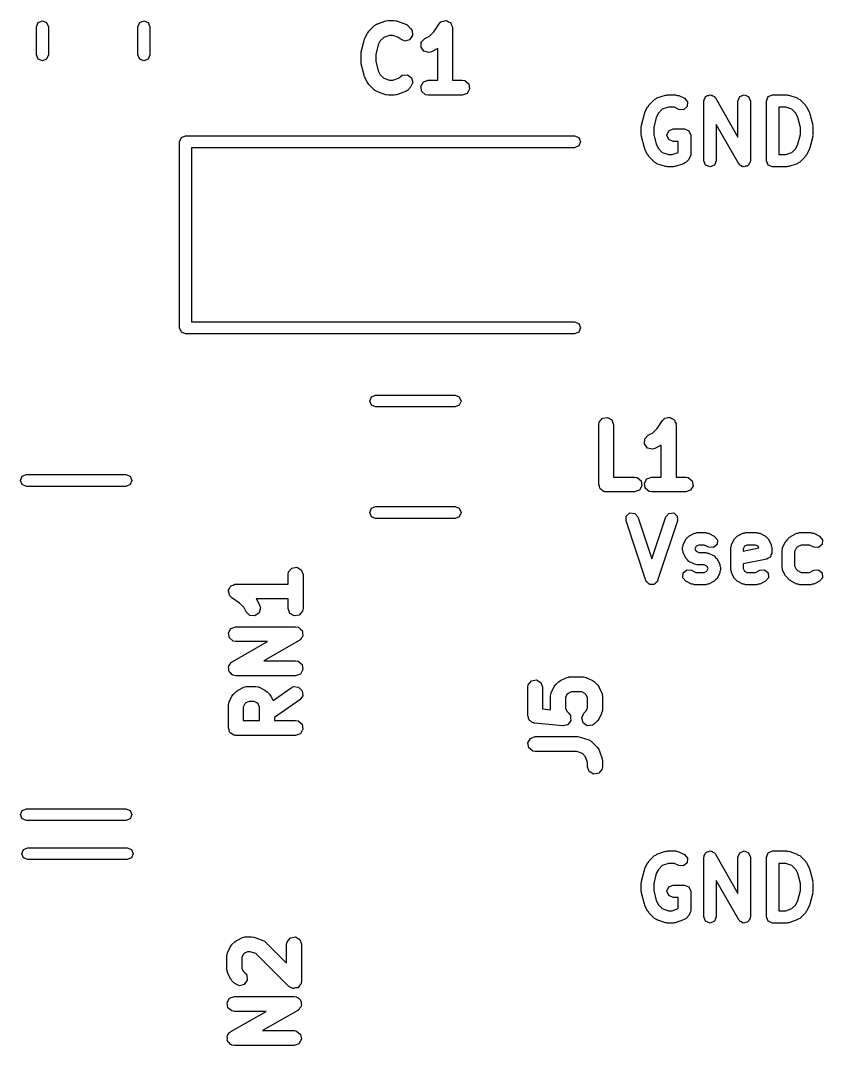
# Model space of a CAD drawing. Extents: x 83.4 to 116.6, y -116.6 to -83.4.
# Drawn here: x 106.9 to 114.96, y -102.56 to -92.26 of the extents above; entities that cross this region are included whole.
import ezdxf

# ---------------------------------------------------------------- set-up
doc = ezdxf.new("R2010")
doc.units = 0
doc.layers.add('BLACK', color=7, linetype='CONTINUOUS')

msp = doc.modelspace()

# ---------------------------------------------------------------- linework, layer by layer
at = {"layer": 'BLACK', "linetype": 'CONTINUOUS'}
for p, q in [((107.058, -92.3261), (107.075, -92.2836)), ((107.075, -92.2836), (107.118, -92.2661)), ((107.118, -92.2661), (107.16, -92.2836)), ((107.16, -92.2836), (107.178, -92.3261)), ((108.078, -92.3261), (108.095, -92.2836)), ((108.095, -92.2836), (108.138, -92.2661)), ((108.138, -92.2661), (108.18, -92.2836)), ((108.18, -92.2836), (108.198, -92.3261)), ((110.456, -92.3129), (110.477, -92.2979)), ((110.477, -92.2979), (110.482, -92.2976)), ((110.482, -92.2976), (110.485, -92.2948)), ((110.485, -92.2948), (110.571, -92.2662)), ((110.571, -92.2662), (110.593, -92.2629)), ((110.593, -92.2629), (110.595, -92.2623)), ((110.595, -92.2623), (110.652, -92.2623)), ((110.652, -92.2623), (110.674, -92.2662)), ((110.674, -92.2662), (110.676, -92.2662)), ((110.676, -92.2662), (110.761, -92.2948)), ((110.761, -92.2948), (110.784, -92.3072)), ((111.051, -92.3753), (111.104, -92.2957)), ((111.104, -92.2957), (111.122, -92.2769)), ((111.122, -92.2769), (111.126, -92.2757)), ((111.126, -92.2757), (111.129, -92.2724)), ((111.129, -92.2724), (111.15, -92.2686)), ((111.15, -92.2686), (111.171, -92.2625)), ((111.171, -92.2625), (111.175, -92.2642)), ((111.175, -92.2642), (111.179, -92.2635)), ((111.179, -92.2635), (111.198, -92.2744)), ((111.198, -92.2744), (111.218, -92.2831)), ((111.218, -92.2831), (111.22, -92.287)), ((111.22, -92.287), (111.224, -92.2891)), ((111.224, -92.2891), (111.231, -92.3096)), ((107.058, -92.6072), (107.058, -92.3261)), ((107.178, -92.3261), (107.178, -92.6072)), ((108.078, -92.6072), (108.078, -92.3261)), ((108.198, -92.3261), (108.198, -92.6072)), ((110.356, -92.4467), (110.385, -92.3895)), ((110.385, -92.3895), (110.398, -92.3715)), ((110.398, -92.3715), (110.399, -92.37)), ((110.399, -92.37), (110.456, -92.3129)), ((110.784, -92.3072), (110.787, -92.311)), ((110.787, -92.311), (110.791, -92.3129)), ((110.791, -92.3129), (110.819, -92.3415)), ((110.819, -92.3415), (110.834, -92.3628)), ((110.834, -92.3628), (110.839, -92.4139)), ((111.008, -92.4186), (111.051, -92.3753)), ((111.231, -92.3096), (111.241, -92.3291)), ((111.241, -92.3291), (111.24, -92.3333)), ((111.24, -92.3333), (111.241, -92.3374)), ((111.241, -92.3374), (111.241, -92.8623)), ((110.322, -92.5763), (110.351, -92.462)), ((110.351, -92.462), (110.356, -92.4502)), ((110.356, -92.4502), (110.356, -92.4467)), ((110.494, -92.5064), (110.47, -92.6037)), ((110.514, -92.4675), (110.494, -92.5064)), ((110.55, -92.4315), (110.514, -92.4675)), ((110.607, -92.4123), (110.55, -92.4315)), ((110.64, -92.4123), (110.607, -92.4123)), ((110.697, -92.4315), (110.64, -92.4123)), ((110.713, -92.4475), (110.697, -92.4315)), ((110.76, -92.4692), (110.713, -92.4475)), ((110.809, -92.4559), (110.76, -92.4692)), ((110.839, -92.4139), (110.809, -92.4559)), ((110.923, -92.5302), (110.926, -92.479)), ((110.926, -92.479), (110.961, -92.4417)), ((110.961, -92.4417), (111.008, -92.4186)), ((107.075, -92.6497), (107.058, -92.6072)), ((107.178, -92.6072), (107.16, -92.6497)), ((108.095, -92.6497), (108.078, -92.6072)), ((108.198, -92.6072), (108.18, -92.6497)), ((110.32, -92.5945), (110.322, -92.5798)), ((110.32, -92.6802), (110.32, -92.5945)), ((110.322, -92.5798), (110.322, -92.5763)), ((110.47, -92.6037), (110.47, -92.671)), ((110.953, -92.5714), (110.923, -92.5302)), ((111.003, -92.5833), (110.953, -92.5714)), ((111.028, -92.5759), (111.003, -92.5833)), ((111.085, -92.5473), (111.028, -92.5759)), ((111.087, -92.5461), (111.085, -92.5473)), ((111.091, -92.5429), (111.087, -92.5461)), ((111.091, -92.8623), (111.091, -92.5429)), ((107.118, -92.6672), (107.075, -92.6497)), ((107.16, -92.6497), (107.118, -92.6672)), ((108.138, -92.6672), (108.095, -92.6497)), ((108.18, -92.6497), (108.138, -92.6672)), ((110.321, -92.6835), (110.32, -92.6802)), ((110.322, -92.6984), (110.321, -92.6835)), ((110.351, -92.8127), (110.322, -92.6984)), ((110.47, -92.671), (110.494, -92.7683)), ((110.353, -92.8156), (110.351, -92.8127)), ((110.356, -92.828), (110.353, -92.8156)), ((110.494, -92.7683), (110.514, -92.8072)), ((110.514, -92.8072), (110.55, -92.8432)), ((110.713, -92.8272), (110.735, -92.8122)), ((110.735, -92.8122), (110.786, -92.8078)), ((110.786, -92.8078), (110.828, -92.8372)), ((110.385, -92.8852), (110.356, -92.828)), ((110.386, -92.8863), (110.385, -92.8852)), ((110.399, -92.9047), (110.386, -92.8863)), ((110.456, -92.9618), (110.399, -92.9047)), ((110.55, -92.8432), (110.607, -92.8623)), ((110.607, -92.8623), (110.64, -92.8623)), ((110.64, -92.8623), (110.697, -92.8432)), ((110.697, -92.8432), (110.713, -92.8272)), ((110.841, -92.8867), (110.819, -92.9332)), ((110.828, -92.8372), (110.841, -92.8867)), ((110.921, -92.9243), (110.947, -92.8799)), ((110.947, -92.8799), (110.995, -92.8623)), ((110.995, -92.8623), (111.091, -92.8623)), ((111.241, -92.8623), (111.338, -92.8623)), ((111.338, -92.8623), (111.363, -92.8669)), ((111.363, -92.8669), (111.403, -92.8999)), ((111.403, -92.8999), (111.412, -92.9504)), ((110.46, -92.9637), (110.456, -92.9618)), ((110.462, -92.9675), (110.46, -92.9637)), ((110.485, -92.9799), (110.462, -92.9675)), ((110.571, -93.0085), (110.485, -92.9799)), ((110.573, -93.0085), (110.571, -93.0085)), ((110.595, -93.0123), (110.573, -93.0085)), ((110.652, -93.0123), (110.595, -93.0123)), ((110.653, -93.0118), (110.652, -93.0123)), ((110.676, -93.0085), (110.653, -93.0118)), ((110.761, -92.9799), (110.676, -93.0085)), ((110.765, -92.9771), (110.761, -92.9799)), ((110.769, -92.9768), (110.765, -92.9771)), ((110.791, -92.9618), (110.769, -92.9768)), ((110.819, -92.9332), (110.791, -92.9618)), ((110.93, -92.9748), (110.921, -92.9243)), ((110.969, -93.0078), (110.93, -92.9748)), ((110.995, -93.0123), (110.969, -93.0078)), ((111.338, -93.0123), (110.995, -93.0123)), ((111.386, -92.9948), (111.338, -93.0123)), ((111.412, -92.9504), (111.386, -92.9948)), ((113.295, -93.0407), (113.38, -93.0121)), ((113.38, -93.0121), (113.39, -93.0129)), ((113.39, -93.0129), (113.4, -93.0089)), ((113.4, -93.0089), (113.486, -93.0089)), ((113.486, -93.0089), (113.499, -93.0145)), ((113.499, -93.0145), (113.514, -93.0155)), ((113.514, -93.0155), (113.571, -93.0441)), ((113.784, -93.0272), (113.792, -93.0239)), ((113.792, -93.0239), (113.798, -93.0172)), ((113.798, -93.0172), (113.814, -93.0151)), ((113.814, -93.0151), (113.829, -93.0089)), ((113.829, -93.0089), (113.837, -93.0122)), ((113.837, -93.0122), (113.845, -93.0111)), ((113.845, -93.0111), (113.858, -93.021)), ((113.858, -93.021), (113.873, -93.0272)), ((114.127, -93.0272), (114.171, -93.0089)), ((114.171, -93.0089), (114.216, -93.0272)), ((114.413, -93.0272), (114.457, -93.0089)), ((114.457, -93.0089), (114.6, -93.0089)), ((114.6, -93.0089), (114.61, -93.0129)), ((114.61, -93.0129), (114.62, -93.0121)), ((114.62, -93.0121), (114.705, -93.0407)), ((113.201, -93.1292), (113.209, -93.1225)), ((113.209, -93.1225), (113.213, -93.1129)), ((113.213, -93.1129), (113.27, -93.0558)), ((113.27, -93.0558), (113.284, -93.0502)), ((113.284, -93.0502), (113.295, -93.0407)), ((113.571, -93.0441), (113.602, -93.0802)), ((113.602, -93.0802), (113.599, -93.128)), ((113.766, -93.0714), (113.769, -93.0635)), ((113.766, -93.6714), (113.766, -93.0714)), ((113.768, -93.055), (113.778, -93.0422)), ((113.769, -93.0635), (113.768, -93.055)), ((113.778, -93.0422), (113.784, -93.0272)), ((113.873, -93.0272), (113.876, -93.0352)), ((113.876, -93.0352), (113.883, -93.0404)), ((113.883, -93.0404), (114.109, -93.4361)), ((114.109, -93.0714), (114.127, -93.0272)), ((114.109, -93.4361), (114.109, -93.0714)), ((114.216, -93.0272), (114.234, -93.0714)), ((114.234, -93.0714), (114.234, -93.6714)), ((114.395, -93.0714), (114.413, -93.0272)), ((114.395, -93.6714), (114.395, -93.0714)), ((114.705, -93.0407), (114.716, -93.0502)), ((114.716, -93.0502), (114.73, -93.0558)), ((114.73, -93.0558), (114.787, -93.1129)), ((114.787, -93.1129), (114.791, -93.1225)), ((114.791, -93.1225), (114.799, -93.1292)), ((113.139, -93.3134), (113.168, -93.1991)), ((113.168, -93.1991), (113.172, -93.1934)), ((113.172, -93.1934), (113.173, -93.1863)), ((113.173, -93.1863), (113.201, -93.1292)), ((113.309, -93.1942), (113.288, -93.2361)), ((113.348, -93.1546), (113.309, -93.1942)), ((113.41, -93.1339), (113.348, -93.1546)), ((113.471, -93.1339), (113.41, -93.1339)), ((113.515, -93.1559), (113.471, -93.1339)), ((113.563, -93.1593), (113.515, -93.1559)), ((113.599, -93.128), (113.563, -93.1593)), ((114.52, -93.1339), (114.52, -93.6089)), ((114.59, -93.1339), (114.52, -93.1339)), ((114.652, -93.1546), (114.59, -93.1339)), ((114.691, -93.1942), (114.652, -93.1546)), ((114.712, -93.2361), (114.691, -93.1942)), ((114.799, -93.1292), (114.827, -93.1863)), ((114.827, -93.1863), (114.828, -93.1934)), ((114.828, -93.1934), (114.832, -93.1991)), ((114.832, -93.1991), (114.861, -93.3134)), ((113.137, -93.3286), (113.141, -93.3212)), ((113.137, -93.4143), (113.137, -93.3286)), ((113.141, -93.3212), (113.139, -93.3134)), ((113.288, -93.2361), (113.262, -93.3363)), ((114.117, -93.7024), (113.891, -93.3068)), ((113.891, -93.3068), (113.891, -93.6714)), ((114.737, -93.3363), (114.712, -93.2361)), ((114.861, -93.3134), (114.859, -93.3212)), ((114.859, -93.3212), (114.862, -93.3286)), ((114.862, -93.3286), (114.862, -93.4143)), ((108.514, -93.4385), (108.556, -93.4209)), ((108.556, -93.4209), (112.466, -93.4209)), ((112.466, -93.4209), (112.509, -93.4385)), ((113.141, -93.4216), (113.137, -93.4143)), ((113.139, -93.4294), (113.141, -93.4216)), ((113.168, -93.5437), (113.139, -93.4294)), ((113.262, -93.3363), (113.262, -93.4066)), ((113.262, -93.4066), (113.288, -93.5068)), ((113.395, -93.4143), (113.413, -93.3701)), ((113.413, -93.4585), (113.395, -93.4143)), ((113.413, -93.3701), (113.457, -93.3518)), ((113.457, -93.3518), (113.571, -93.3518)), ((113.571, -93.3518), (113.616, -93.3701)), ((113.616, -93.3701), (113.634, -93.4143)), ((113.634, -93.4143), (113.634, -93.6143)), ((114.712, -93.5068), (114.737, -93.4066)), ((114.737, -93.4066), (114.737, -93.3363)), ((114.861, -93.4294), (114.832, -93.5437)), ((114.862, -93.4143), (114.859, -93.4216)), ((114.859, -93.4216), (114.861, -93.4294)), ((108.496, -93.4809), (108.514, -93.4385)), ((108.496, -95.3509), (108.496, -93.4809)), ((112.509, -93.5233), (112.466, -93.5409)), ((112.509, -93.4385), (112.526, -93.4809)), ((112.526, -93.4809), (112.509, -93.5233)), ((113.288, -93.5068), (113.309, -93.5487)), ((113.457, -93.4768), (113.413, -93.4585)), ((113.509, -93.4768), (113.457, -93.4768)), ((113.509, -93.5883), (113.509, -93.4768)), ((114.691, -93.5487), (114.712, -93.5068)), ((112.466, -93.5409), (108.616, -93.5409)), ((108.616, -93.5409), (108.616, -95.2909)), ((113.172, -93.5494), (113.168, -93.5437)), ((113.173, -93.5565), (113.172, -93.5494)), ((113.201, -93.6137), (113.173, -93.5565)), ((113.209, -93.6204), (113.201, -93.6137)), ((113.213, -93.6299), (113.209, -93.6204)), ((113.27, -93.6871), (113.213, -93.6299)), ((113.309, -93.5487), (113.348, -93.5882)), ((113.348, -93.5882), (113.41, -93.6089)), ((113.41, -93.6089), (113.447, -93.6089)), ((113.447, -93.6089), (113.509, -93.5883)), ((113.629, -93.6272), (113.616, -93.6585)), ((113.634, -93.6143), (113.629, -93.6272)), ((114.52, -93.6089), (114.59, -93.6089)), ((114.59, -93.6089), (114.652, -93.5882)), ((114.652, -93.5882), (114.691, -93.5487)), ((114.787, -93.6299), (114.73, -93.6871)), ((114.791, -93.6204), (114.787, -93.6299)), ((114.799, -93.6137), (114.791, -93.6204)), ((114.827, -93.5565), (114.799, -93.6137)), ((114.828, -93.5494), (114.827, -93.5565)), ((114.832, -93.5437), (114.828, -93.5494)), ((113.284, -93.6926), (113.27, -93.6871)), ((113.295, -93.7021), (113.284, -93.6926)), ((113.38, -93.7307), (113.295, -93.7021)), ((113.39, -93.73), (113.38, -93.7307)), ((113.4, -93.7339), (113.39, -93.73)), ((113.457, -93.7339), (113.4, -93.7339)), ((113.467, -93.73), (113.457, -93.7339)), ((113.477, -93.7307), (113.467, -93.73)), ((113.563, -93.7021), (113.477, -93.7307)), ((113.574, -93.6926), (113.563, -93.7021)), ((113.587, -93.687), (113.574, -93.6926)), ((113.616, -93.6585), (113.587, -93.687)), ((113.784, -93.7156), (113.766, -93.6714)), ((113.829, -93.7339), (113.784, -93.7156)), ((113.873, -93.7156), (113.829, -93.7339)), ((113.891, -93.6714), (113.873, -93.7156)), ((114.124, -93.7077), (114.117, -93.7024)), ((114.127, -93.7156), (114.124, -93.7077)), ((114.142, -93.7218), (114.127, -93.7156)), ((114.155, -93.7317), (114.142, -93.7218)), ((114.163, -93.7306), (114.155, -93.7317)), ((114.171, -93.7339), (114.163, -93.7306)), ((114.186, -93.7277), (114.171, -93.7339)), ((114.202, -93.7257), (114.186, -93.7277)), ((114.208, -93.7189), (114.202, -93.7257)), ((114.216, -93.7156), (114.208, -93.7189)), ((114.222, -93.7007), (114.216, -93.7156)), ((114.232, -93.6879), (114.222, -93.7007)), ((114.234, -93.6714), (114.231, -93.6794)), ((114.231, -93.6794), (114.232, -93.6879)), ((114.413, -93.7156), (114.395, -93.6714)), ((114.457, -93.7339), (114.413, -93.7156)), ((114.6, -93.7339), (114.457, -93.7339)), ((114.61, -93.73), (114.6, -93.7339)), ((114.62, -93.7307), (114.61, -93.73)), ((114.705, -93.7021), (114.62, -93.7307)), ((114.716, -93.6926), (114.705, -93.7021)), ((114.73, -93.6871), (114.716, -93.6926)), ((108.514, -95.3933), (108.496, -95.3509)), ((108.556, -95.4109), (108.514, -95.3933)), ((108.616, -95.2909), (112.466, -95.2909)), ((112.466, -95.2909), (112.509, -95.3085)), ((112.509, -95.3933), (112.466, -95.4109)), ((112.509, -95.3085), (112.526, -95.3509)), ((112.526, -95.3509), (112.509, -95.3933)), ((112.466, -95.4109), (108.556, -95.4109)), ((110.407, -96.0866), (110.424, -96.0442)), ((110.424, -96.129), (110.407, -96.0866)), ((110.424, -96.0442), (110.467, -96.0266)), ((110.467, -96.0266), (111.266, -96.0266)), ((111.266, -96.0266), (111.308, -96.0442)), ((111.308, -96.0442), (111.326, -96.0866)), ((111.326, -96.0866), (111.308, -96.129)), ((110.467, -96.1466), (110.424, -96.129)), ((111.266, -96.1466), (110.467, -96.1466)), ((111.308, -96.129), (111.266, -96.1466)), ((112.709, -96.3254), (112.714, -96.2997)), ((112.714, -96.2997), (112.747, -96.2604)), ((112.747, -96.2604), (112.797, -96.2515)), ((112.797, -96.2515), (112.842, -96.2772)), ((112.842, -96.2772), (112.859, -96.3254)), ((113.297, -96.3633), (113.35, -96.2838)), ((113.35, -96.2838), (113.368, -96.2649)), ((113.368, -96.2649), (113.373, -96.2637)), ((113.373, -96.2637), (113.375, -96.2604)), ((113.375, -96.2604), (113.397, -96.2566)), ((113.397, -96.2566), (113.418, -96.2505)), ((113.418, -96.2505), (113.422, -96.2523)), ((113.422, -96.2523), (113.426, -96.2515)), ((113.426, -96.2515), (113.445, -96.2624)), ((113.445, -96.2624), (113.465, -96.2711)), ((113.465, -96.2711), (113.467, -96.275)), ((113.467, -96.275), (113.47, -96.2772)), ((113.47, -96.2772), (113.478, -96.2976)), ((113.478, -96.2976), (113.487, -96.3171)), ((113.487, -96.3171), (113.486, -96.3213)), ((112.709, -96.9254), (112.709, -96.3254)), ((112.859, -96.3254), (112.859, -96.8504)), ((113.208, -96.4297), (113.254, -96.4066)), ((113.254, -96.4066), (113.297, -96.3633)), ((113.486, -96.3213), (113.488, -96.3254)), ((113.488, -96.3254), (113.488, -96.8504)), ((113.17, -96.5182), (113.173, -96.467)), ((113.2, -96.5594), (113.17, -96.5182)), ((113.173, -96.467), (113.208, -96.4297)), ((113.25, -96.5713), (113.2, -96.5594)), ((113.275, -96.5639), (113.25, -96.5713)), ((113.332, -96.5353), (113.275, -96.5639)), ((113.333, -96.5341), (113.332, -96.5353)), ((113.338, -96.5309), (113.333, -96.5341)), ((113.338, -96.8504), (113.338, -96.5309)), ((106.915, -96.8418), (106.957, -96.8243)), ((106.957, -96.8243), (107.957, -96.8243)), ((107.957, -96.8243), (108, -96.8418)), ((106.897, -96.8843), (106.915, -96.8418)), ((106.915, -96.9267), (106.897, -96.8843)), ((106.957, -96.9443), (106.915, -96.9267)), ((108, -96.9267), (107.957, -96.9443)), ((108, -96.8418), (108.017, -96.8843)), ((108.017, -96.8843), (108, -96.9267)), ((112.716, -96.9437), (112.709, -96.9254)), ((112.859, -96.8504), (113.07, -96.8504)), ((113.07, -96.8504), (113.096, -96.8549)), ((113.096, -96.8549), (113.135, -96.8879)), ((113.144, -96.9384), (113.118, -96.9828)), ((113.135, -96.8879), (113.144, -96.9384)), ((113.168, -96.9123), (113.193, -96.8679)), ((113.177, -96.9629), (113.168, -96.9123)), ((113.193, -96.8679), (113.241, -96.8504)), ((113.241, -96.8504), (113.338, -96.8504)), ((113.488, -96.8504), (113.584, -96.8504)), ((113.584, -96.8504), (113.61, -96.8549)), ((113.61, -96.8549), (113.649, -96.8879)), ((113.658, -96.9384), (113.633, -96.9828)), ((113.649, -96.8879), (113.658, -96.9384)), ((107.957, -96.9443), (106.957, -96.9443)), ((112.719, -96.9629), (112.716, -96.9437)), ((112.725, -96.9672), (112.719, -96.9629)), ((112.727, -96.9736), (112.725, -96.9672)), ((112.744, -96.9833), (112.727, -96.9736)), ((112.759, -96.9958), (112.744, -96.9833)), ((112.768, -96.9976), (112.759, -96.9958)), ((112.771, -96.9992), (112.768, -96.9976)), ((112.775, -96.9986), (112.771, -96.9992)), ((112.784, -97.0004), (112.775, -96.9986)), ((113.07, -97.0004), (112.784, -97.0004)), ((113.118, -96.9828), (113.07, -97.0004)), ((113.216, -96.9958), (113.177, -96.9629)), ((113.241, -97.0004), (113.216, -96.9958)), ((113.584, -97.0004), (113.241, -97.0004)), ((113.633, -96.9828), (113.584, -97.0004)), ((110.407, -97.2066), (110.424, -97.1642)), ((110.424, -97.249), (110.407, -97.2066)), ((110.424, -97.1642), (110.467, -97.1466)), ((110.467, -97.1466), (111.266, -97.1466)), ((111.266, -97.1466), (111.308, -97.1642)), ((111.308, -97.1642), (111.326, -97.2066)), ((111.326, -97.2066), (111.308, -97.249)), ((112.984, -97.2912), (112.987, -97.2435)), ((112.987, -97.2435), (113.023, -97.2121)), ((113.023, -97.2121), (113.071, -97.2155)), ((113.071, -97.2155), (113.102, -97.2517)), ((113.384, -97.2517), (113.415, -97.2155)), ((113.415, -97.2155), (113.463, -97.2121)), ((113.463, -97.2121), (113.499, -97.2435)), ((113.499, -97.2435), (113.502, -97.2912)), ((110.467, -97.2666), (110.424, -97.249)), ((111.266, -97.2666), (110.467, -97.2666)), ((111.308, -97.249), (111.266, -97.2666)), ((113.184, -97.8912), (112.984, -97.2912)), ((113.102, -97.2517), (113.243, -97.6738)), ((113.243, -97.6738), (113.384, -97.2517)), ((113.502, -97.2912), (113.302, -97.8912)), ((113.602, -97.4591), (113.615, -97.4441)), ((113.615, -97.4441), (113.672, -97.4155)), ((113.672, -97.4155), (113.687, -97.4145)), ((113.687, -97.4145), (113.7, -97.4089)), ((113.7, -97.4089), (113.786, -97.4089)), ((113.786, -97.4089), (113.799, -97.4145)), ((113.799, -97.4145), (113.814, -97.4155)), ((113.814, -97.4155), (113.871, -97.4441)), ((113.871, -97.4441), (113.902, -97.4802)), ((114.088, -97.4591), (114.101, -97.4441)), ((114.101, -97.4441), (114.158, -97.4155)), ((114.158, -97.4155), (114.172, -97.4145)), ((114.172, -97.4145), (114.186, -97.4089)), ((114.186, -97.4089), (114.3, -97.4089)), ((114.3, -97.4089), (114.313, -97.4145)), ((114.313, -97.4145), (114.328, -97.4155)), ((114.328, -97.4155), (114.385, -97.4441)), ((114.385, -97.4441), (114.398, -97.4591)), ((114.627, -97.4558), (114.637, -97.4519)), ((114.637, -97.4519), (114.643, -97.4441)), ((114.643, -97.4441), (114.701, -97.4155)), ((114.701, -97.4155), (114.715, -97.4145)), ((114.715, -97.4145), (114.729, -97.4089)), ((114.729, -97.4089), (114.843, -97.4089)), ((114.843, -97.4089), (114.856, -97.4145)), ((114.856, -97.4145), (114.871, -97.4155)), ((114.871, -97.4155), (114.928, -97.4441)), ((114.928, -97.4441), (114.959, -97.4802)), ((113.552, -97.5571), (113.557, -97.5437)), ((113.557, -97.5437), (113.558, -97.5292)), ((113.558, -97.5292), (113.587, -97.472)), ((113.587, -97.472), (113.602, -97.4591)), ((113.689, -97.5466), (113.677, -97.5714)), ((113.715, -97.5339), (113.689, -97.5466)), ((113.771, -97.5339), (113.715, -97.5339)), ((113.815, -97.5559), (113.771, -97.5339)), ((113.863, -97.5593), (113.815, -97.5559)), ((113.899, -97.528), (113.863, -97.5593)), ((113.902, -97.4802), (113.899, -97.528)), ((114.037, -97.5571), (114.043, -97.5437)), ((114.043, -97.5437), (114.044, -97.5292)), ((114.044, -97.5292), (114.073, -97.472)), ((114.073, -97.472), (114.088, -97.4591)), ((114.175, -97.5466), (114.162, -97.5719)), ((114.2, -97.5339), (114.175, -97.5466)), ((114.285, -97.5339), (114.2, -97.5339)), ((114.311, -97.5466), (114.285, -97.5339)), ((114.319, -97.5639), (114.311, -97.5466)), ((114.398, -97.4591), (114.413, -97.472)), ((114.413, -97.472), (114.442, -97.5292)), ((114.442, -97.5292), (114.443, -97.5437)), ((114.443, -97.5437), (114.448, -97.5571)), ((114.558, -97.5578), (114.587, -97.5006)), ((114.587, -97.5006), (114.595, -97.4939)), ((114.595, -97.4939), (114.599, -97.4844)), ((114.599, -97.4844), (114.627, -97.4558)), ((114.708, -97.5514), (114.694, -97.5656)), ((114.743, -97.5339), (114.708, -97.5514)), ((114.828, -97.5339), (114.743, -97.5339)), ((114.872, -97.5559), (114.828, -97.5339)), ((114.92, -97.5593), (114.872, -97.5559)), ((114.956, -97.528), (114.92, -97.5593)), ((114.959, -97.4802), (114.956, -97.528)), ((113.552, -97.5857), (113.552, -97.5571)), ((113.557, -97.5992), (113.552, -97.5857)), ((113.558, -97.6137), (113.557, -97.5992)), ((113.587, -97.6708), (113.558, -97.6137)), ((113.677, -97.5714), (113.689, -97.5963)), ((113.689, -97.5963), (113.715, -97.6089)), ((113.715, -97.6089), (113.786, -97.6089)), ((113.786, -97.6089), (113.799, -97.6145)), ((113.799, -97.6145), (113.814, -97.6155)), ((113.814, -97.6155), (113.871, -97.6441)), ((113.871, -97.6441), (113.884, -97.6591)), ((113.884, -97.6591), (113.899, -97.672)), ((114.037, -97.7857), (114.037, -97.5571)), ((114.162, -97.5952), (114.319, -97.5639)), ((114.162, -97.5719), (114.162, -97.5952)), ((114.43, -97.6585), (114.413, -97.6654)), ((114.432, -97.6525), (114.43, -97.6585)), ((114.438, -97.649), (114.432, -97.6525)), ((114.441, -97.6311), (114.438, -97.649)), ((114.448, -97.6143), (114.441, -97.6311)), ((114.448, -97.5571), (114.448, -97.6143)), ((114.552, -97.5857), (114.557, -97.5723)), ((114.552, -97.7571), (114.552, -97.5857)), ((114.557, -97.5723), (114.558, -97.5578)), ((114.694, -97.5656), (114.677, -97.6005)), ((114.677, -97.6005), (114.677, -97.7424)), ((109.624, -97.765), (109.675, -97.7561)), ((109.675, -97.7561), (109.719, -97.7818)), ((113.602, -97.6838), (113.587, -97.6708)), ((113.615, -97.6988), (113.602, -97.6838)), ((113.672, -97.7273), (113.615, -97.6988)), ((113.687, -97.7284), (113.672, -97.7273)), ((113.7, -97.7339), (113.687, -97.7284)), ((113.771, -97.7339), (113.7, -97.7339)), ((113.796, -97.7466), (113.771, -97.7339)), ((113.809, -97.7714), (113.796, -97.7466)), ((113.899, -97.672), (113.927, -97.7292)), ((113.927, -97.7292), (113.928, -97.7437)), ((113.928, -97.7437), (113.934, -97.7571)), ((113.934, -97.7571), (113.934, -97.7857)), ((114.398, -97.6756), (114.162, -97.7227)), ((114.162, -97.7227), (114.162, -97.771)), ((114.413, -97.6654), (114.398, -97.6756)), ((114.557, -97.7706), (114.552, -97.7571)), ((114.677, -97.7424), (114.694, -97.7773)), ((109.587, -97.83), (109.591, -97.8043)), ((109.587, -97.9264), (109.587, -97.83)), ((109.591, -97.8043), (109.624, -97.765)), ((109.719, -97.7818), (109.737, -97.83)), ((109.737, -97.83), (109.737, -98.1728)), ((113.555, -97.8626), (113.558, -97.8149)), ((113.586, -97.8988), (113.555, -97.8626)), ((113.558, -97.8149), (113.595, -97.7836)), ((113.595, -97.7836), (113.642, -97.787)), ((113.642, -97.787), (113.686, -97.8089)), ((113.686, -97.8089), (113.771, -97.8089)), ((113.771, -97.8089), (113.796, -97.7963)), ((113.796, -97.7963), (113.809, -97.7714)), ((113.927, -97.8137), (113.899, -97.8708)), ((113.928, -97.7992), (113.927, -97.8137)), ((113.934, -97.7857), (113.928, -97.7992)), ((114.043, -97.7992), (114.037, -97.7857)), ((114.044, -97.8137), (114.043, -97.7992)), ((114.073, -97.8708), (114.044, -97.8137)), ((114.162, -97.771), (114.175, -97.7963)), ((114.175, -97.7963), (114.2, -97.8089)), ((114.2, -97.8089), (114.285, -97.8089)), ((114.285, -97.8089), (114.329, -97.787)), ((114.329, -97.787), (114.377, -97.7836)), ((114.377, -97.7836), (114.413, -97.8149)), ((114.416, -97.8626), (114.385, -97.8988)), ((114.413, -97.8149), (114.416, -97.8626)), ((114.558, -97.7851), (114.557, -97.7706)), ((114.587, -97.8422), (114.558, -97.7851)), ((114.595, -97.849), (114.587, -97.8422)), ((114.599, -97.8585), (114.595, -97.849)), ((114.627, -97.8871), (114.599, -97.8585)), ((114.694, -97.7773), (114.708, -97.7915)), ((114.708, -97.7915), (114.743, -97.8089)), ((114.743, -97.8089), (114.828, -97.8089)), ((114.828, -97.8089), (114.872, -97.787)), ((114.872, -97.787), (114.92, -97.7836)), ((114.92, -97.7836), (114.956, -97.8149)), ((114.959, -97.8626), (114.928, -97.8988)), ((114.956, -97.8149), (114.959, -97.8626)), ((108.999, -97.9695), (109.007, -97.9496)), ((109.007, -97.9496), (109.011, -97.9477)), ((109.011, -97.9477), (109.013, -97.9439)), ((109.013, -97.9439), (109.034, -97.9365)), ((109.034, -97.9365), (109.053, -97.9268)), ((109.053, -97.9268), (109.058, -97.9279)), ((109.058, -97.9279), (109.062, -97.9264)), ((109.062, -97.9264), (109.587, -97.9264)), ((113.187, -97.8947), (113.184, -97.8912)), ((113.187, -97.8994), (113.187, -97.8947)), ((113.202, -97.9124), (113.187, -97.8994)), ((113.215, -97.9273), (113.202, -97.9124)), ((113.22, -97.9277), (113.215, -97.9273)), ((113.223, -97.9307), (113.22, -97.9277)), ((113.243, -97.9293), (113.223, -97.9307)), ((113.263, -97.9307), (113.243, -97.9293)), ((113.266, -97.9277), (113.263, -97.9307)), ((113.271, -97.9273), (113.266, -97.9277)), ((113.284, -97.9124), (113.271, -97.9273)), ((113.299, -97.8994), (113.284, -97.9124)), ((113.302, -97.8912), (113.299, -97.8947)), ((113.299, -97.8947), (113.299, -97.8994)), ((113.643, -97.9273), (113.586, -97.8988)), ((113.658, -97.9284), (113.643, -97.9273)), ((113.671, -97.9339), (113.658, -97.9284)), ((113.786, -97.9339), (113.671, -97.9339)), ((113.799, -97.9284), (113.786, -97.9339)), ((113.814, -97.9273), (113.799, -97.9284)), ((113.871, -97.8988), (113.814, -97.9273)), ((113.884, -97.8838), (113.871, -97.8988)), ((113.899, -97.8708), (113.884, -97.8838)), ((114.088, -97.8838), (114.073, -97.8708)), ((114.101, -97.8988), (114.088, -97.8838)), ((114.158, -97.9273), (114.101, -97.8988)), ((114.172, -97.9284), (114.158, -97.9273)), ((114.186, -97.9339), (114.172, -97.9284)), ((114.3, -97.9339), (114.186, -97.9339)), ((114.313, -97.9284), (114.3, -97.9339)), ((114.328, -97.9273), (114.313, -97.9284)), ((114.385, -97.8988), (114.328, -97.9273)), ((114.637, -97.891), (114.627, -97.8871)), ((114.643, -97.8988), (114.637, -97.891)), ((114.701, -97.9273), (114.643, -97.8988)), ((114.715, -97.9284), (114.701, -97.9273)), ((114.729, -97.9339), (114.715, -97.9284)), ((114.843, -97.9339), (114.729, -97.9339)), ((114.856, -97.9284), (114.843, -97.9339)), ((114.871, -97.9273), (114.856, -97.9284)), ((114.928, -97.8988), (114.871, -97.9273)), ((108.987, -97.9966), (108.989, -97.9926)), ((108.993, -98.0175), (108.987, -97.9966)), ((108.988, -97.9884), (108.999, -97.9695)), ((108.989, -97.9926), (108.988, -97.9884)), ((108.997, -98.0389), (108.993, -98.0175)), ((109, -98.0417), (108.997, -98.0389)), ((109.001, -98.0458), (109, -98.0417)), ((109.02, -98.0638), (109.001, -98.0458)), ((109.1, -98.1168), (109.02, -98.0638)), ((109.143, -98.1601), (109.1, -98.1168)), ((109.166, -98.2064), (109.143, -98.1601)), ((109.587, -98.0764), (109.267, -98.0764)), ((109.267, -98.0764), (109.27, -98.081)), ((109.27, -98.081), (109.272, -98.0821)), ((109.272, -98.0821), (109.3, -98.1393)), ((109.308, -98.1642), (109.296, -98.2141)), ((109.3, -98.1393), (109.308, -98.1642)), ((109.587, -98.1728), (109.587, -98.0764)), ((109.604, -98.221), (109.587, -98.1728)), ((109.737, -98.1728), (109.732, -98.1985)), ((109.203, -98.2416), (109.166, -98.2064)), ((109.254, -98.2447), (109.203, -98.2416)), ((109.296, -98.2141), (109.254, -98.2447)), ((109.649, -98.2467), (109.604, -98.221)), ((109.699, -98.2378), (109.649, -98.2467)), ((109.732, -98.1985), (109.699, -98.2378)), ((108.988, -98.4169), (109.013, -98.3725)), ((109.013, -98.3725), (109.062, -98.355)), ((109.062, -98.355), (109.662, -98.355)), ((109.662, -98.355), (109.687, -98.3595)), ((109.687, -98.3595), (109.693, -98.3639)), ((109.693, -98.3639), (109.699, -98.3652)), ((109.699, -98.3652), (109.712, -98.38)), ((109.712, -98.38), (109.727, -98.3925)), ((108.997, -98.4675), (108.988, -98.4169)), ((109.036, -98.5004), (108.997, -98.4675)), ((109.719, -98.4707), (109.71, -98.4874)), ((109.732, -98.4559), (109.719, -98.4707)), ((109.727, -98.3925), (109.728, -98.3993)), ((109.728, -98.3993), (109.732, -98.4046)), ((109.732, -98.4046), (109.732, -98.424)), ((109.732, -98.424), (109.735, -98.443)), ((109.735, -98.443), (109.732, -98.449)), ((109.732, -98.449), (109.732, -98.4559)), ((109.024, -98.7077), (109.379, -98.505)), ((109.062, -98.505), (109.036, -98.5004)), ((109.379, -98.505), (109.062, -98.505)), ((109.699, -98.4951), (109.344, -98.6978)), ((109.703, -98.4898), (109.699, -98.4951)), ((109.71, -98.4874), (109.703, -98.4898)), ((108.988, -98.7598), (108.991, -98.7538)), ((108.991, -98.7788), (108.988, -98.7598)), ((108.991, -98.7469), (109.004, -98.7321)), ((108.991, -98.7538), (108.991, -98.7469)), ((108.991, -98.7982), (108.991, -98.7788)), ((109.004, -98.7321), (109.013, -98.7154)), ((109.013, -98.7154), (109.02, -98.713)), ((109.02, -98.713), (109.024, -98.7077)), ((109.344, -98.6978), (109.662, -98.6978)), ((109.662, -98.6978), (109.687, -98.7023)), ((109.687, -98.7023), (109.727, -98.7353)), ((109.735, -98.7858), (109.71, -98.8303)), ((109.727, -98.7353), (109.735, -98.7858)), ((108.995, -98.8035), (108.991, -98.7982)), ((108.997, -98.8103), (108.995, -98.8035)), ((109.011, -98.8227), (108.997, -98.8103)), ((109.024, -98.8376), (109.011, -98.8227)), ((109.031, -98.8388), (109.024, -98.8376)), ((109.036, -98.8433), (109.031, -98.8388)), ((109.062, -98.8478), (109.036, -98.8433)), ((109.662, -98.8478), (109.062, -98.8478)), ((109.71, -98.8303), (109.662, -98.8478)), ((112.034, -98.8986), (112.084, -98.8897)), ((112.084, -98.8897), (112.129, -98.9154)), ((112.324, -98.8965), (112.381, -98.8679)), ((112.381, -98.8679), (112.406, -98.8605)), ((112.406, -98.8605), (112.41, -98.8615)), ((112.41, -98.8615), (112.414, -98.86)), ((112.414, -98.86), (112.557, -98.86)), ((112.557, -98.86), (112.583, -98.8645)), ((112.583, -98.8645), (112.586, -98.8674)), ((112.586, -98.8674), (112.591, -98.8679)), ((112.591, -98.8679), (112.648, -98.8965)), ((109.066, -99.0055), (109.084, -98.9926)), ((109.084, -98.9926), (109.085, -98.9915)), ((109.085, -98.9915), (109.142, -98.9629)), ((109.142, -98.9629), (109.167, -98.9555)), ((109.167, -98.9555), (109.172, -98.9565)), ((109.172, -98.9565), (109.176, -98.955)), ((109.176, -98.955), (109.262, -98.955)), ((109.262, -98.955), (109.287, -98.9595)), ((109.287, -98.9595), (109.291, -98.9624)), ((109.291, -98.9624), (109.295, -98.9629)), ((109.295, -98.9629), (109.352, -98.9915)), ((109.352, -98.9915), (109.37, -99.0048)), ((109.436, -99.0964), (109.619, -98.9685)), ((109.619, -98.9685), (109.642, -98.9575)), ((109.642, -98.9575), (109.693, -98.962)), ((109.693, -98.962), (109.73, -98.9983)), ((109.73, -98.9983), (109.734, -99.0494)), ((111.996, -98.9636), (112.001, -98.9379)), ((111.996, -99.2493), (111.996, -98.9636)), ((112.001, -98.9379), (112.034, -98.8986)), ((112.129, -98.9154), (112.146, -98.9636)), ((112.146, -98.9636), (112.146, -99.1814)), ((112.233, -99.0157), (112.261, -98.9586)), ((112.261, -98.9586), (112.275, -98.9406)), ((112.275, -98.9406), (112.276, -98.9391)), ((112.276, -98.9391), (112.304, -98.9105)), ((112.304, -98.9105), (112.322, -98.8977)), ((112.322, -98.8977), (112.324, -98.8965)), ((112.648, -98.8965), (112.666, -98.9098)), ((112.666, -98.9098), (112.667, -98.9105)), ((112.667, -98.9105), (112.696, -98.9391)), ((112.696, -98.9391), (112.709, -98.9575)), ((112.709, -98.9575), (112.71, -98.9586)), ((112.71, -98.9586), (112.739, -99.0157)), ((108.995, -99.1107), (109.023, -99.0536)), ((109.023, -99.0536), (109.036, -99.0356)), ((109.036, -99.0356), (109.037, -99.0341)), ((109.037, -99.0341), (109.066, -99.0055)), ((109.37, -99.0048), (109.372, -99.0055)), ((109.372, -99.0055), (109.4, -99.0341)), ((109.4, -99.0341), (109.413, -99.0524)), ((109.413, -99.0524), (109.414, -99.0536)), ((109.414, -99.0536), (109.436, -99.0964)), ((109.705, -99.0914), (109.451, -99.269)), ((109.734, -99.0494), (109.705, -99.0914)), ((112.225, -99.0493), (112.23, -99.0236)), ((112.225, -99.1893), (112.225, -99.0493)), ((112.23, -99.0236), (112.232, -99.0202)), ((112.232, -99.0202), (112.233, -99.0157)), ((112.39, -99.0366), (112.375, -99.067)), ((112.375, -99.067), (112.375, -99.1744)), ((112.402, -99.0252), (112.39, -99.0366)), ((112.432, -99.01), (112.402, -99.0252)), ((112.539, -99.01), (112.432, -99.01)), ((112.57, -99.0252), (112.539, -99.01)), ((112.581, -99.0366), (112.57, -99.0252)), ((112.596, -99.067), (112.581, -99.0366)), ((112.596, -99.1744), (112.596, -99.067)), ((112.739, -99.0157), (112.746, -99.0407)), ((112.746, -99.0407), (112.745, -99.0451)), ((112.745, -99.0451), (112.746, -99.0493)), ((112.746, -99.0493), (112.746, -99.1921)), ((108.987, -99.1442), (108.991, -99.1186)), ((108.987, -99.3728), (108.987, -99.1442)), ((108.991, -99.1186), (108.994, -99.1152)), ((108.994, -99.1152), (108.995, -99.1107)), ((109.152, -99.1315), (109.137, -99.162)), ((109.137, -99.162), (109.137, -99.2978)), ((109.163, -99.1202), (109.152, -99.1315)), ((109.194, -99.105), (109.163, -99.1202)), ((109.244, -99.105), (109.194, -99.105)), ((109.274, -99.1202), (109.244, -99.105)), ((109.286, -99.1315), (109.274, -99.1202)), ((109.301, -99.162), (109.286, -99.1315)), ((109.301, -99.2978), (109.301, -99.162)), ((112.146, -99.1814), (112.225, -99.1893)), ((112.375, -99.1744), (112.39, -99.2049)), ((112.39, -99.2049), (112.41, -99.2248)), ((112.561, -99.2248), (112.581, -99.2049)), ((112.581, -99.2049), (112.596, -99.1744)), ((112.746, -99.1921), (112.742, -99.2178)), ((109.137, -99.2978), (109.301, -99.2978)), ((109.451, -99.269), (109.451, -99.2978)), ((109.451, -99.2978), (109.662, -99.2978)), ((109.662, -99.2978), (109.687, -99.3023)), ((109.687, -99.3023), (109.727, -99.3353)), ((112.002, -99.2643), (111.996, -99.2493)), ((112.003, -99.2801), (112.002, -99.2643)), ((112.01, -99.2876), (112.003, -99.2801)), ((112.014, -99.2975), (112.01, -99.2876)), ((112.028, -99.3055), (112.014, -99.2975)), ((112.039, -99.3169), (112.028, -99.3055)), ((112.41, -99.2248), (112.425, -99.2462)), ((112.429, -99.2982), (112.415, -99.3186)), ((112.425, -99.2462), (112.425, -99.2467)), ((112.425, -99.2467), (112.426, -99.247)), ((112.426, -99.247), (112.427, -99.2721)), ((112.427, -99.2721), (112.43, -99.2973)), ((112.43, -99.2973), (112.429, -99.2977)), ((112.429, -99.2977), (112.429, -99.2982)), ((112.54, -99.2713), (112.561, -99.2248)), ((112.553, -99.3209), (112.54, -99.2713)), ((112.696, -99.3023), (112.667, -99.3309)), ((112.697, -99.3008), (112.696, -99.3023)), ((112.71, -99.2828), (112.697, -99.3008)), ((112.739, -99.2257), (112.71, -99.2828)), ((112.742, -99.2178), (112.739, -99.2212)), ((112.739, -99.2212), (112.739, -99.2257)), ((108.993, -99.3911), (108.987, -99.3728)), ((108.997, -99.4103), (108.993, -99.3911)), ((109.002, -99.4147), (108.997, -99.4103)), ((109.735, -99.3858), (109.71, -99.4303)), ((109.727, -99.3353), (109.735, -99.3858)), ((112.056, -99.3216), (112.039, -99.3169)), ((112.058, -99.3231), (112.056, -99.3216)), ((112.06, -99.3228), (112.058, -99.3231)), ((112.064, -99.3239), (112.06, -99.3228)), ((112.35, -99.3525), (112.064, -99.3239)), ((112.351, -99.3526), (112.35, -99.3524)), ((112.35, -99.3524), (112.35, -99.3525)), ((112.375, -99.346), (112.351, -99.3526)), ((112.399, -99.3398), (112.375, -99.346)), ((112.4, -99.3394), (112.399, -99.3398)), ((112.415, -99.3186), (112.4, -99.3393)), ((112.4, -99.3393), (112.4, -99.3394)), ((112.595, -99.3503), (112.553, -99.3209)), ((112.646, -99.3458), (112.595, -99.3503)), ((112.667, -99.3309), (112.646, -99.3458)), ((109.004, -99.421), (109.002, -99.4147)), ((109.021, -99.4308), (109.004, -99.421)), ((109.036, -99.4433), (109.021, -99.4308)), ((109.046, -99.445), (109.036, -99.4433)), ((109.049, -99.4467), (109.046, -99.445)), ((109.052, -99.4461), (109.049, -99.4467)), ((109.062, -99.4478), (109.052, -99.4461)), ((109.662, -99.4478), (109.062, -99.4478)), ((109.71, -99.4303), (109.662, -99.4478)), ((111.998, -99.522), (112.023, -99.4775)), ((112.023, -99.4775), (112.071, -99.46)), ((112.071, -99.46), (112.5, -99.46)), ((112.5, -99.46), (112.522, -99.4639)), ((112.522, -99.4639), (112.524, -99.4638)), ((112.524, -99.4638), (112.609, -99.4924)), ((112.609, -99.4924), (112.632, -99.5048)), ((112.632, -99.5048), (112.635, -99.5086)), ((112.635, -99.5086), (112.639, -99.5105)), ((112.639, -99.5105), (112.696, -99.5677)), ((112.006, -99.5725), (111.998, -99.522)), ((112.046, -99.6055), (112.006, -99.5725)), ((112.071, -99.61), (112.046, -99.6055)), ((112.488, -99.61), (112.071, -99.61)), ((112.545, -99.6291), (112.488, -99.61)), ((112.696, -99.5677), (112.711, -99.589)), ((112.711, -99.589), (112.711, -99.5935)), ((112.711, -99.5935), (112.714, -99.597)), ((112.714, -99.597), (112.743, -99.6827)), ((112.577, -99.6612), (112.545, -99.6291)), ((112.596, -99.7186), (112.577, -99.6612)), ((112.596, -99.7636), (112.596, -99.7186)), ((112.743, -99.6827), (112.746, -99.7049)), ((112.746, -99.7049), (112.746, -99.7064)), ((112.746, -99.7064), (112.746, -99.7636)), ((112.614, -99.8118), (112.596, -99.7636)), ((112.658, -99.8374), (112.614, -99.8118)), ((112.742, -99.7892), (112.709, -99.8285)), ((112.746, -99.7636), (112.742, -99.7892)), ((112.709, -99.8285), (112.658, -99.8374)), ((106.897, -100.244), (106.915, -100.202)), ((106.915, -100.202), (106.957, -100.184)), ((106.957, -100.184), (107.957, -100.184)), ((107.957, -100.184), (108, -100.202)), ((108, -100.202), (108.017, -100.244)), ((106.915, -100.287), (106.897, -100.244)), ((106.957, -100.304), (106.915, -100.287)), ((107.957, -100.304), (106.957, -100.304)), ((108, -100.287), (107.957, -100.304)), ((108.017, -100.244), (108, -100.287)), ((106.91, -100.636), (106.928, -100.593)), ((106.928, -100.678), (106.91, -100.636)), ((106.928, -100.593), (106.97, -100.576)), ((106.97, -100.576), (107.97, -100.576)), ((107.97, -100.576), (108.013, -100.593)), ((108.013, -100.593), (108.03, -100.636)), ((108.03, -100.636), (108.013, -100.678)), ((113.284, -100.65), (113.295, -100.641)), ((113.295, -100.641), (113.38, -100.612)), ((113.38, -100.612), (113.39, -100.613)), ((113.39, -100.613), (113.4, -100.609)), ((113.4, -100.609), (113.486, -100.609)), ((113.486, -100.609), (113.499, -100.614)), ((113.499, -100.614), (113.514, -100.616)), ((113.514, -100.616), (113.571, -100.644)), ((113.571, -100.644), (113.602, -100.68)), ((113.768, -100.655), (113.778, -100.642)), ((113.778, -100.642), (113.784, -100.627)), ((113.784, -100.627), (113.792, -100.624)), ((113.792, -100.624), (113.798, -100.617)), ((113.798, -100.617), (113.814, -100.615)), ((113.814, -100.615), (113.829, -100.609)), ((113.829, -100.609), (113.837, -100.612)), ((113.837, -100.612), (113.845, -100.611)), ((113.845, -100.611), (113.858, -100.621)), ((113.858, -100.621), (113.873, -100.627)), ((113.873, -100.627), (113.876, -100.635)), ((113.876, -100.635), (113.883, -100.64)), ((113.883, -100.64), (114.109, -101.036)), ((114.109, -100.671), (114.127, -100.627)), ((114.127, -100.627), (114.171, -100.609)), ((114.171, -100.609), (114.216, -100.627)), ((114.216, -100.627), (114.234, -100.671)), ((114.395, -100.671), (114.413, -100.627)), ((114.413, -100.627), (114.457, -100.609)), ((114.457, -100.609), (114.6, -100.609)), ((114.6, -100.609), (114.61, -100.613)), ((114.61, -100.613), (114.62, -100.612)), ((114.62, -100.612), (114.705, -100.641)), ((114.705, -100.641), (114.716, -100.65)), ((106.97, -100.696), (106.928, -100.678)), ((107.97, -100.696), (106.97, -100.696)), ((108.013, -100.678), (107.97, -100.696)), ((113.173, -100.786), (113.201, -100.729)), ((113.201, -100.729), (113.209, -100.722)), ((113.209, -100.722), (113.213, -100.713)), ((113.213, -100.713), (113.27, -100.656)), ((113.27, -100.656), (113.284, -100.65)), ((113.41, -100.734), (113.348, -100.755)), ((113.471, -100.734), (113.41, -100.734)), ((113.515, -100.756), (113.471, -100.734)), ((113.599, -100.728), (113.563, -100.759)), ((113.602, -100.68), (113.599, -100.728)), ((113.766, -100.671), (113.769, -100.663)), ((113.766, -101.271), (113.766, -100.671)), ((113.769, -100.663), (113.768, -100.655)), ((114.109, -101.036), (114.109, -100.671)), ((114.234, -100.671), (114.234, -101.271)), ((114.395, -101.271), (114.395, -100.671)), ((114.52, -100.734), (114.52, -101.209)), ((114.59, -100.734), (114.52, -100.734)), ((114.652, -100.755), (114.59, -100.734)), ((114.716, -100.65), (114.73, -100.656)), ((114.73, -100.656), (114.787, -100.713)), ((114.787, -100.713), (114.791, -100.722)), ((114.791, -100.722), (114.799, -100.729)), ((114.799, -100.729), (114.827, -100.786)), ((113.139, -100.913), (113.168, -100.799)), ((113.168, -100.799), (113.172, -100.793)), ((113.172, -100.793), (113.173, -100.786)), ((113.288, -100.836), (113.262, -100.936)), ((113.309, -100.794), (113.288, -100.836)), ((113.348, -100.755), (113.309, -100.794)), ((113.563, -100.759), (113.515, -100.756)), ((114.691, -100.794), (114.652, -100.755)), ((114.712, -100.836), (114.691, -100.794)), ((114.737, -100.936), (114.712, -100.836)), ((114.827, -100.786), (114.828, -100.793)), ((114.828, -100.793), (114.832, -100.799)), ((114.832, -100.799), (114.861, -100.913)), ((113.137, -100.929), (113.141, -100.921)), ((113.137, -101.014), (113.137, -100.929)), ((113.141, -100.921), (113.139, -100.913)), ((113.262, -100.936), (113.262, -101.007)), ((113.413, -100.97), (113.457, -100.952)), ((113.457, -100.952), (113.571, -100.952)), ((113.571, -100.952), (113.616, -100.97)), ((114.117, -101.302), (113.891, -100.907)), ((113.891, -100.907), (113.891, -101.271)), ((114.737, -101.007), (114.737, -100.936)), ((114.861, -100.913), (114.859, -100.921)), ((114.859, -100.921), (114.862, -100.929)), ((114.862, -100.929), (114.862, -101.014)), ((113.141, -101.022), (113.137, -101.014)), ((113.139, -101.029), (113.141, -101.022)), ((113.168, -101.144), (113.139, -101.029)), ((113.262, -101.007), (113.288, -101.107)), ((113.395, -101.014), (113.413, -100.97)), ((113.413, -101.058), (113.395, -101.014)), ((113.457, -101.077), (113.413, -101.058)), ((113.616, -100.97), (113.634, -101.014)), ((113.634, -101.014), (113.634, -101.214)), ((114.712, -101.107), (114.737, -101.007)), ((114.861, -101.029), (114.832, -101.144)), ((114.862, -101.014), (114.859, -101.022)), ((114.859, -101.022), (114.861, -101.029)), ((113.172, -101.149), (113.168, -101.144)), ((113.173, -101.157), (113.172, -101.149)), ((113.201, -101.214), (113.173, -101.157)), ((113.288, -101.107), (113.309, -101.149)), ((113.309, -101.149), (113.348, -101.188)), ((113.509, -101.077), (113.457, -101.077)), ((113.509, -101.188), (113.509, -101.077)), ((114.652, -101.188), (114.691, -101.149)), ((114.691, -101.149), (114.712, -101.107)), ((114.827, -101.157), (114.799, -101.214)), ((114.828, -101.149), (114.827, -101.157)), ((114.832, -101.144), (114.828, -101.149)), ((113.209, -101.22), (113.201, -101.214)), ((113.213, -101.23), (113.209, -101.22)), ((113.27, -101.287), (113.213, -101.23)), ((113.348, -101.188), (113.41, -101.209)), ((113.41, -101.209), (113.447, -101.209)), ((113.447, -101.209), (113.509, -101.188)), ((113.616, -101.258), (113.587, -101.287)), ((113.629, -101.227), (113.616, -101.258)), ((113.634, -101.214), (113.629, -101.227)), ((114.52, -101.209), (114.59, -101.209)), ((114.59, -101.209), (114.652, -101.188)), ((114.787, -101.23), (114.73, -101.287)), ((114.791, -101.22), (114.787, -101.23)), ((114.799, -101.214), (114.791, -101.22)), ((113.284, -101.293), (113.27, -101.287)), ((113.295, -101.302), (113.284, -101.293)), ((113.38, -101.331), (113.295, -101.302)), ((113.39, -101.33), (113.38, -101.331)), ((113.4, -101.334), (113.39, -101.33)), ((113.457, -101.334), (113.4, -101.334)), ((113.467, -101.33), (113.457, -101.334)), ((113.477, -101.331), (113.467, -101.33)), ((113.563, -101.302), (113.477, -101.331)), ((113.574, -101.293), (113.563, -101.302)), ((113.587, -101.287), (113.574, -101.293)), ((113.784, -101.316), (113.766, -101.271)), ((113.829, -101.334), (113.784, -101.316)), ((113.873, -101.316), (113.829, -101.334)), ((113.891, -101.271), (113.873, -101.316)), ((114.124, -101.308), (114.117, -101.302)), ((114.127, -101.316), (114.124, -101.308)), ((114.142, -101.322), (114.127, -101.316)), ((114.155, -101.332), (114.142, -101.322)), ((114.163, -101.331), (114.155, -101.332)), ((114.171, -101.334), (114.163, -101.331)), ((114.186, -101.328), (114.171, -101.334)), ((114.202, -101.326), (114.186, -101.328)), ((114.208, -101.319), (114.202, -101.326)), ((114.216, -101.316), (114.208, -101.319)), ((114.222, -101.301), (114.216, -101.316)), ((114.232, -101.288), (114.222, -101.301)), ((114.234, -101.271), (114.231, -101.279)), ((114.231, -101.279), (114.232, -101.288)), ((114.413, -101.316), (114.395, -101.271)), ((114.457, -101.334), (114.413, -101.316)), ((114.6, -101.334), (114.457, -101.334)), ((114.61, -101.33), (114.6, -101.334)), ((114.62, -101.331), (114.61, -101.33)), ((114.705, -101.302), (114.62, -101.331)), ((114.716, -101.293), (114.705, -101.302)), ((114.73, -101.287), (114.716, -101.293)), ((109.157, -101.473), (109.161, -101.471)), ((109.161, -101.471), (109.219, -101.471)), ((109.219, -101.471), (109.241, -101.475)), ((108.98, -101.627), (109.009, -101.57)), ((109.009, -101.57), (109.022, -101.552)), ((109.022, -101.552), (109.023, -101.55)), ((109.023, -101.55), (109.051, -101.522)), ((109.051, -101.522), (109.07, -101.509)), ((109.07, -101.509), (109.071, -101.508)), ((109.071, -101.508), (109.128, -101.479)), ((109.128, -101.479), (109.153, -101.472)), ((109.153, -101.472), (109.157, -101.473)), ((109.241, -101.475), (109.242, -101.475)), ((109.242, -101.475), (109.328, -101.504)), ((109.328, -101.504), (109.351, -101.516)), ((109.351, -101.516), (109.353, -101.52)), ((109.353, -101.52), (109.357, -101.522)), ((109.357, -101.522), (109.572, -101.737)), ((109.572, -101.546), (109.577, -101.521)), ((109.572, -101.737), (109.572, -101.546)), ((109.577, -101.521), (109.61, -101.481)), ((109.61, -101.481), (109.66, -101.472)), ((109.66, -101.472), (109.705, -101.498)), ((109.705, -101.498), (109.722, -101.546)), ((109.722, -101.546), (109.722, -101.918)), ((108.972, -101.66), (108.977, -101.635)), ((108.972, -101.803), (108.972, -101.66)), ((108.977, -101.635), (108.979, -101.631)), ((108.979, -101.631), (108.98, -101.627)), ((109.137, -101.648), (109.122, -101.678)), ((109.149, -101.636), (109.137, -101.648)), ((109.179, -101.621), (109.149, -101.636)), ((109.206, -101.621), (109.179, -101.621)), ((109.264, -101.64), (109.206, -101.621)), ((109.594, -101.971), (109.264, -101.64)), ((109.122, -101.678), (109.122, -101.786)), ((108.974, -101.808), (108.972, -101.803)), ((108.973, -101.812), (108.974, -101.808)), ((108.98, -101.837), (108.973, -101.812)), ((109.009, -101.894), (108.98, -101.837)), ((109.122, -101.786), (109.137, -101.816)), ((109.137, -101.816), (109.157, -101.836)), ((109.157, -101.836), (109.172, -101.857)), ((109.172, -101.857), (109.177, -101.908)), ((109.01, -101.895), (109.009, -101.894)), ((109.023, -101.913), (109.01, -101.895)), ((109.051, -101.942), (109.023, -101.913)), ((109.098, -101.964), (109.051, -101.942)), ((109.147, -101.95), (109.098, -101.964)), ((109.177, -101.908), (109.147, -101.95)), ((109.615, -101.98), (109.594, -101.971)), ((109.634, -101.991), (109.615, -101.98)), ((109.662, -101.986), (109.641, -101.992)), ((109.685, -101.983), (109.662, -101.986)), ((109.687, -101.98), (109.685, -101.983)), ((109.69, -101.979), (109.687, -101.98)), ((109.703, -101.961), (109.69, -101.979)), ((109.718, -101.943), (109.703, -101.961)), ((109.72, -101.937), (109.718, -101.939)), ((109.718, -101.939), (109.718, -101.943)), ((109.722, -101.918), (109.719, -101.934)), ((109.719, -101.934), (109.72, -101.937)), ((108.973, -102.133), (108.999, -102.089)), ((108.999, -102.089), (109.047, -102.071)), ((109.047, -102.071), (109.647, -102.071)), ((109.637, -101.991), (109.634, -101.991)), ((109.641, -101.992), (109.637, -101.991)), ((109.647, -102.071), (109.673, -102.076)), ((109.673, -102.076), (109.678, -102.08)), ((109.678, -102.08), (109.685, -102.081)), ((109.685, -102.081), (109.697, -102.096)), ((108.982, -102.184), (108.973, -102.133)), ((109.021, -102.217), (108.982, -102.184)), ((109.705, -102.187), (109.695, -102.204)), ((109.697, -102.096), (109.712, -102.109)), ((109.717, -102.172), (109.705, -102.187)), ((109.712, -102.109), (109.713, -102.115)), ((109.713, -102.115), (109.718, -102.121)), ((109.721, -102.159), (109.717, -102.165)), ((109.717, -102.165), (109.717, -102.172)), ((109.718, -102.121), (109.718, -102.14)), ((109.718, -102.14), (109.721, -102.159)), ((109.01, -102.424), (109.365, -102.221)), ((109.047, -102.221), (109.021, -102.217)), ((109.365, -102.221), (109.047, -102.221)), ((109.684, -102.211), (109.329, -102.414)), ((109.689, -102.206), (109.684, -102.211)), ((109.695, -102.204), (109.689, -102.206)), ((108.973, -102.476), (108.977, -102.47)), ((108.977, -102.495), (108.973, -102.476)), ((108.976, -102.514), (108.977, -102.495)), ((108.977, -102.463), (108.989, -102.448)), ((108.977, -102.47), (108.977, -102.463)), ((108.989, -102.448), (108.999, -102.432)), ((108.999, -102.432), (109.005, -102.429)), ((109.005, -102.429), (109.01, -102.424)), ((109.329, -102.414), (109.647, -102.414)), ((109.647, -102.414), (109.673, -102.419)), ((109.673, -102.419), (109.712, -102.452)), ((109.712, -102.452), (109.721, -102.502)), ((108.981, -102.52), (108.976, -102.514)), ((108.982, -102.527), (108.981, -102.52)), ((108.997, -102.539), (108.982, -102.527)), ((109.009, -102.554), (108.997, -102.539)), ((109.016, -102.555), (109.009, -102.554)), ((109.021, -102.559), (109.016, -102.555)), ((109.047, -102.564), (109.021, -102.559)), ((109.647, -102.564), (109.047, -102.564)), ((109.695, -102.546), (109.647, -102.564)), ((109.721, -102.502), (109.695, -102.546))]:
    msp.add_line(p, q, dxfattribs=at)

doc.saveas('drawing.dxf')
